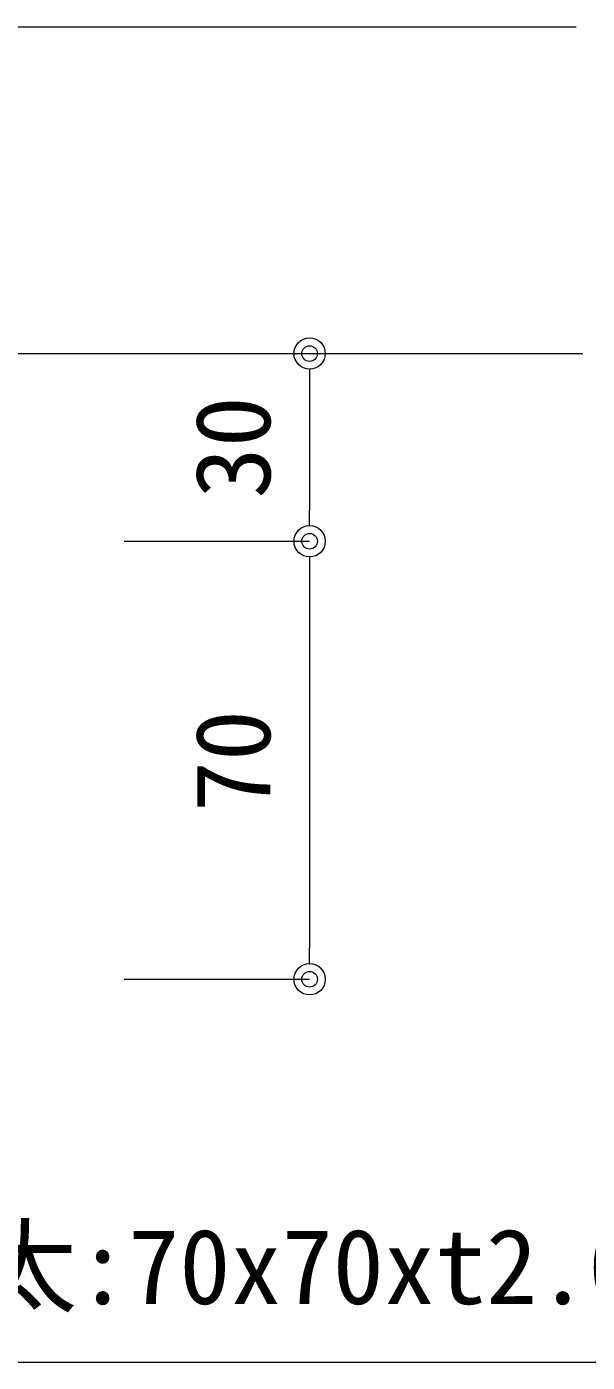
# Model space of a CAD drawing. Units: millimetres on the paper. Extents: x -401 to 401, y -279 to 279.
# Drawn here: x 298.68 to 316.62, y -125.02 to -82.33 of the extents above; entities that cross this region are included whole.
import ezdxf
from ezdxf.enums import TextEntityAlignment as Align

# ---------------------------------------------------------------- set-up
doc = ezdxf.new("R2010")
doc.units = ezdxf.units.MM
for name, color, linetype, lineweight in [('0-5_0-A11-寸法_詳細', 5, 'Continuous', 9), ('0-6_0', 7, 'Continuous', 9), ('0-7_A-B03-文字_書込_小', 7, 'Continuous', 9), ('0-8_0-A06-芯_通り', 2, 'Continuous', 9)]:
    doc.layers.add(name, color=color, linetype=linetype, lineweight=lineweight)
doc.styles.add('ＭＳ ゴシック', font='')
doc.styles.get('ＭＳ ゴシック').set_extended_font_data('MS Gothic')

# ---------------------------------------------------------------- blocks, each defined once
blk = doc.blocks.new('_Dot')
at = {"layer": '0-6_0'}
blk.add_line((-0.5, 0), (-1, 0), dxfattribs=at)
for radius in [0.5, 0.25]:
    blk.add_circle((0, 0), radius, dxfattribs=at)

msp = doc.modelspace()

# ---------------------------------------------------------------- linework, layer by layer
at = {"layer": '0-5_0-A11-寸法_詳細'}
for p, q in [((301.776, -92.778), (307.733, -92.778)), ((307.733, -93.778), (307.733, -97.778)), ((301.794, -98.778), (307.733, -98.778)), ((301.794, -98.778), (307.733, -98.778)), ((307.733, -99.778), (307.733, -111.778)), ((301.794, -112.778), (307.733, -112.778))]:
    msp.add_line(p, q, dxfattribs=at)
at = {"layer": '0-7_A-B03-文字_書込_小'}
for points in [[(269.959, -94.353), (276.878, -82.331), (316.259, -82.331)], [(279.827, -111.694), (288.157, -125.019), (320.779, -125.019)]]:
    msp.add_lwpolyline(points, dxfattribs=at)
at = {"layer": '0-8_0-A06-芯_通り'}
msp.add_line((77.684, -92.778), (316.476, -92.778), dxfattribs=at)

# ---------------------------------------------------------------- block references
at = {"layer": '0-5_0-A11-寸法_詳細'}
for p, rotation in [((307.733, -92.778), 90), ((307.733, -98.778), 270), ((307.733, -98.778), 90), ((307.733, -112.778), 270)]:
    msp.add_blockref('_Dot', p, dxfattribs=dict(at, rotation=rotation))

# ---------------------------------------------------------------- texts
at = {"layer": '0-5_0-A11-寸法_詳細', "style": 'ＭＳ ゴシック'}
for s, p in [('30', (307.195, -97.41)), ('70', (307.195, -107.441))]:
    msp.add_text(s, height=2.405, rotation=90, dxfattribs=at).set_placement(p, align=Align.BOTTOM_LEFT)
at = {"layer": '0-7_A-B03-文字_書込_小', "style": 'ＭＳ ゴシック'}
msp.add_text('ｱﾙﾐ根太:70x70xt2.0', height=2.405, dxfattribs=at).set_placement((288.81, -123.879), align=Align.BOTTOM_LEFT)

doc.saveas('drawing.dxf')
